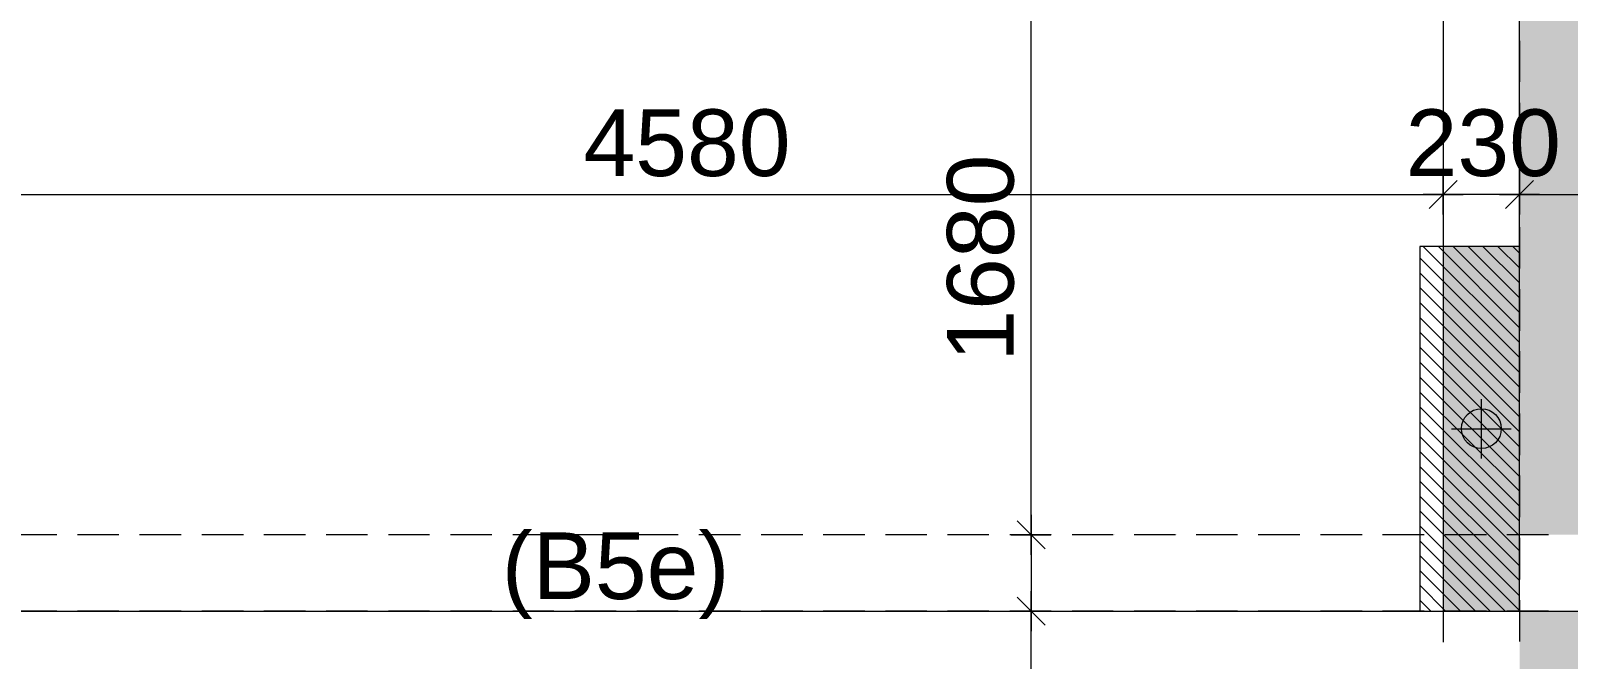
# Model space of a CAD drawing. Header units: millimetres. Extents: x -1303 to 98744, y -1303 to 90097.
# Drawn here: x 32673 to 37311, y 18137 to 20033 of the extents above; entities that cross this region are included whole.
import ezdxf

# ---------------------------------------------------------------- set-up
doc = ezdxf.new("R2010")
doc.units = ezdxf.units.MM
doc.layers.add('PDF_Geometry', color=7, linetype='Continuous')
doc.layers.add('PDF_Text', color=7, linetype='Continuous')
doc.layers.add('PDF_Solid Fills', color=192, linetype='Continuous', true_color=0xc2c0c0c0)
doc.styles.add('PDF ArialMT', font='arial.ttf')

msp = doc.modelspace()

# ---------------------------------------------------------------- hatches: boundary and pattern name
at = {"layer": 'PDF_Solid Fills', "true_color": 0x00007f}
h = msp.add_hatch(color=254, dxfattribs=at)
h.paths.add_polyline_path([(31469.30117, 29377.68079), (31469.30117, 25187.75188), (33129.31253, 25187.75188), (33129.31253, 29377.68079)], flags=0)
h.paths.add_polyline_path([(33359.25057, 25187.75188), (33359.25057, 29377.68079), (36934.25928, 29377.68079), (36934.25928, 25187.75188)], flags=0)
h.paths.add_polyline_path([(37164.2841, 25187.75188), (37164.2841, 29377.68079), (40934.27775, 29377.68079), (40934.27775, 25187.75188)], flags=0)
h.paths.add_polyline_path([(41164.30255, 25182.67534), (41164.30255, 29377.68079), (45464.24791, 29377.68079), (45464.24791, 25182.67534)], flags=0)
h.paths.add_polyline_path([(45694.27273, 29377.68079), (45694.27273, 25187.75188), (49039.2587, 25187.75188), (49039.2587, 29377.68079)], flags=0)
h.paths.add_polyline_path([(49269.28352, 25187.75188), (49269.28352, 29377.68079), (51159.31349, 29377.68079), (51159.31349, 25187.75188)], flags=0)
h.paths.add_polyline_path([(41164.30255, 21382.72041), (41164.30255, 24957.72913), (45464.24791, 24957.72913), (45464.24791, 21382.72041)], flags=0)
h.paths.add_polyline_path([(37164.2841, 24957.72913), (37164.2841, 21382.72041), (40934.27775, 21382.72041), (40934.27775, 24957.72913)], flags=0)
h.paths.add_polyline_path([(40934.27775, 19182.68898), (40934.27775, 21152.69766), (37164.2841, 21152.69766), (37164.2841, 18512.67482), (40864.28888, 18512.67482), (40864.28888, 19182.68898)], flags=0)
h.paths.add_polyline_path([(41164.30255, 21152.69766), (41164.30255, 18512.67482), (43234.25726, 18512.67482), (43234.25726, 21152.69766)], flags=0)
h.paths.add_polyline_path([(41164.30255, 18282.73679), (45464.24791, 18282.73679), (45464.24791, 15760.43508), (41164.30255, 15663.95813)], flags=0)
h.paths.add_polyline_path([(37164.2841, 18282.73679), (40934.27775, 18282.73679), (40934.27775, 15658.79481), (37164.2841, 15574.16518)], flags=0)
h.paths.add_polyline_path([(12814.30857, 29377.68079), (12814.30857, 25187.75188), (8234.23832, 25187.75188), (8234.23832, 29377.68079)], flags=0)
h.paths.add_polyline_path([(13044.24764, 25187.75188), (13044.24764, 29377.68079), (15954.23712, 29377.68079), (15954.23712, 25187.75188)], flags=0)
h.paths.add_polyline_path([(16184.2609, 29377.68079), (16184.2609, 25187.75188), (18909.25016, 25187.75188), (18909.25016, 29377.68079)], flags=0)
h.paths.add_polyline_path([(66559.28558, 25187.75188), (66559.28558, 29377.68079), (63649.29506, 29377.68079), (63649.29506, 25187.75188)], flags=0)
h.paths.add_polyline_path([(66789.30626, 25187.75188), (66789.30626, 29377.68079), (69584.28231, 29377.68079), (69584.28231, 25187.75188)], flags=0)
h.paths.add_polyline_path([(69814.31126, 29377.68079), (69814.31126, 25187.75188), (74394.29472, 25187.75188), (74394.29472, 29377.68079)], flags=0)

# ---------------------------------------------------------------- linework, layer by layer
at = {"layer": 'PDF_Geometry', "color": 9, "lineweight": 0, "true_color": 0xc0c0c0}
for points in [[(36553.85159, 29377.25722), (36933.83779, 29377.25722), (36933.83779, 18282.31322), (37033.6991, 18282.31322)], [(37164.0279, 18282.31322), (37164.0279, 20347.2761)], [(17183.82026, 14994.45224), (17183.82026, 18282.31322), (41183.93514, 18282.31322), (40953.74504, 18282.31322)]]:
    msp.add_lwpolyline(points, dxfattribs=at)
at = {"layer": 'PDF_Geometry', "color": 122, "lineweight": 0, "true_color": 0x00b88a}
for points in [[(35690.62941, 18552.28298), (35690.62941, 18531.97062), (35690.62941, 20172.09319), (35690.62941, 20152.62796)], [(32393.45835, 19539.06317), (32373.99312, 19539.06317), (36913.52751, 19539.06317), (36894.06021, 19539.06317)], [(37164.0279, 19539.06317), (36933.83779, 19539.06317)], [(37203.80547, 19539.06317), (37183.49519, 19539.06317), (40913.96746, 19539.06317), (40893.65718, 19539.06317)], [(35690.62941, 18512.50539), (35690.62941, 18282.31322)], [(35690.62941, 17142.35257), (35690.62941, 17122.04229), (35690.62941, 18262.00294), (35690.62941, 18242.53771)]]:
    msp.add_lwpolyline(points, dxfattribs=at)
at = {"layer": 'PDF_Geometry', "color": 157, "lineweight": 0, "true_color": 0x3f5f7f}
for points in [[(36933.83779, 20000.29464), (36933.83779, 19875.8895)], [(37164.0279, 20002.83394), (37164.0279, 19878.4288)], [(36933.83779, 19813.26441), (36933.83779, 19688.01215)], [(37164.0279, 19815.80164), (37164.0279, 19690.55145)], [(36933.83779, 19625.38498), (36933.83779, 19500.97984)], [(37164.0279, 19627.92428), (37164.0279, 19503.51915)], [(36933.83779, 19438.35475), (36933.83779, 19313.10249)], [(37164.0279, 19440.89405), (37164.0279, 19315.64179)], [(36933.83779, 19250.47739), (36933.83779, 19125.22513)], [(37164.0279, 19253.01462), (37164.0279, 19127.76443)], [(37164.0279, 19065.98439), (37164.0279, 18940.73213)], [(36933.83779, 19063.44509), (36933.83779, 18938.19283)], [(36933.83779, 18875.56773), (36933.83779, 18750.31547)], [(37164.0279, 18878.10704), (37164.0279, 18752.85478)], [(36933.83779, 18688.53543), (36933.83779, 18563.28317)], [(37164.0279, 18691.07473), (37164.0279, 18565.82247)], [(32751.44001, 18512.50539), (32626.18982, 18512.50539)], [(32938.47231, 18512.50539), (32814.06717, 18512.50539)], [(33126.34967, 18512.50539), (33001.0974, 18512.50539)], [(33314.22702, 18512.50539), (33188.97683, 18512.50539)], [(33501.25933, 18512.50539), (33376.00913, 18512.50539)], [(33689.13875, 18512.50539), (33563.88442, 18512.50539)], [(33876.16692, 18512.50539), (33751.76385, 18512.50539)], [(34064.04634, 18512.50539), (33938.79614, 18512.50539)], [(34251.07864, 18512.50539), (34126.67143, 18512.50539)], [(34438.95393, 18512.50539), (34313.70374, 18512.50539)], [(34625.98623, 18512.50539), (34501.58316, 18512.50539)], [(34813.86566, 18512.50539), (34688.61133, 18512.50539)], [(35001.74095, 18512.50539), (34876.49075, 18512.50539)], [(35188.77324, 18512.50539), (35063.52305, 18512.50539)], [(35376.65267, 18512.50539), (35251.39835, 18512.50539)], [(35563.68497, 18512.50539), (35438.43064, 18512.50539)], [(35751.56026, 18512.50539), (35626.31007, 18512.50539)], [(35938.59256, 18512.50539), (35814.18536, 18512.50539)], [(36126.47198, 18512.50539), (36001.21765, 18512.50539)], [(36313.50015, 18512.50539), (36189.09708, 18512.50539)], [(36501.37958, 18512.50539), (36376.12938, 18512.50539)], [(36689.259, 18512.50539), (36564.00467, 18512.50539)], [(36876.28717, 18512.50539), (36751.03697, 18512.50539)], [(37064.16659, 18512.50539), (36938.91639, 18512.50539)], [(37251.19889, 18512.50539), (37125.94457, 18512.50539)], [(36933.83779, 18500.65807), (36933.83779, 18375.40581)], [(37164.0279, 18503.19738), (37164.0279, 18377.94512)], [(32751.44001, 18282.31322), (32626.18982, 18282.31322)], [(32938.47231, 18282.31322), (32814.06717, 18282.31322)], [(33126.34967, 18282.31322), (33001.0974, 18282.31322)], [(33314.22702, 18282.31322), (33188.97683, 18282.31322)], [(33501.25933, 18282.31322), (33376.00913, 18282.31322)], [(33689.13875, 18282.31322), (33563.88442, 18282.31322)], [(33876.16692, 18282.31322), (33751.76385, 18282.31322)], [(34064.04634, 18282.31322), (33938.79614, 18282.31322)], [(34251.07864, 18282.31322), (34126.67143, 18282.31322)], [(34438.95393, 18282.31322), (34313.70374, 18282.31322)], [(34625.98623, 18282.31322), (34501.58316, 18282.31322)], [(34813.86566, 18282.31322), (34688.61133, 18282.31322)], [(35001.74095, 18282.31322), (34876.49075, 18282.31322)], [(35188.77324, 18282.31322), (35063.52305, 18282.31322)], [(35376.65267, 18282.31322), (35251.39835, 18282.31322)], [(35563.68497, 18282.31322), (35438.43064, 18282.31322)], [(35751.56026, 18282.31322), (35626.31007, 18282.31322)], [(35938.59256, 18282.31322), (35814.18536, 18282.31322)], [(36126.47198, 18282.31322), (36001.21765, 18282.31322)], [(36313.50015, 18282.31322), (36189.09708, 18282.31322)], [(36501.37958, 18282.31322), (36376.12938, 18282.31322)], [(36689.259, 18282.31322), (36564.00467, 18282.31322)], [(36876.28717, 18282.31322), (36751.03697, 18282.31322)], [(36933.83779, 18312.78072), (36933.83779, 18188.37558)], [(37064.16659, 18282.31322), (36938.91639, 18282.31322)], [(37251.19889, 18282.31322), (37125.94457, 18282.31322)], [(37164.0279, 18315.32002), (37164.0279, 18190.91281)]]:
    msp.add_lwpolyline(points, dxfattribs=at)
at = {"layer": 'PDF_Geometry', "color": 122, "lineweight": 0, "true_color": 0x00b88a}
for points in [[(36976.15261, 19581.37799), (36891.52298, 19496.74836)], [(36933.83779, 19478.97738), (36933.83779, 19599.15104)], [(37121.71309, 19496.74836), (37206.34271, 19581.37799)], [(37164.0279, 19599.15104), (37164.0279, 19478.97738)], [(36993.92565, 19539.06317), (36873.74993, 19539.06317)], [(37103.94416, 19539.06317), (37224.11575, 19539.06317)], [(35732.94422, 18470.19058), (35648.31459, 18554.82021)], [(35690.62941, 18452.4196), (35690.62941, 18572.59326)], [(35630.54155, 18512.50539), (35750.71314, 18512.50539)], [(35648.31459, 18324.62804), (35732.94422, 18239.99841)], [(35690.62941, 18342.40109), (35690.62941, 18222.22743)], [(35750.71314, 18282.31322), (35630.54155, 18282.31322)]]:
    msp.add_lwpolyline(points, close=True, dxfattribs=at)
at = {"layer": 'PDF_Geometry', "lineweight": 0}
for points in [[(36933.83779, 19539.06317), (36933.83779, 19539.06317)], [(36933.83779, 19539.06317), (36933.83779, 19539.06317)], [(37164.0279, 19539.06317), (37164.0279, 19539.06317)], [(37164.0279, 19539.06317), (37164.0279, 19539.06317)], [(36933.83779, 19460.35721), (36933.83779, 19460.35721)], [(36933.83779, 19460.35721), (36933.83779, 19460.35721)], [(37164.0279, 19460.35721), (37164.0279, 19460.35721)], [(37164.0279, 19460.35721), (37164.0279, 19460.35721)], [(36863.59273, 19347.80146), (37164.0279, 19047.36629)], [(36873.74993, 19382.49837), (37164.0279, 19092.21833)], [(36919.4491, 19382.49837), (37164.0279, 19137.07245)], [(36933.83779, 19382.49837), (36933.83779, 19382.49837)], [(36933.83779, 19382.49837), (36933.83779, 19382.49837)], [(36964.30528, 19382.49837), (37164.0279, 19182.77369)], [(37009.15733, 19382.49837), (37164.0279, 19227.62573)], [(37054.00938, 19382.49837), (37164.0279, 19272.47985)], [(37098.86557, 19382.49837), (37164.0279, 19317.33397)], [(37143.71761, 19382.49837), (37164.0279, 19362.18808)], [(37164.0279, 19382.49837), (37164.0279, 19382.49837)], [(37164.0279, 19382.49837), (37164.0279, 19382.49837)], [(36863.59273, 19302.94735), (37164.0279, 19002.51217)], [(36863.59273, 19258.09323), (37164.0279, 18957.65806)], [(36863.59273, 19213.23911), (37164.0279, 18912.80394)], [(36863.59273, 19168.385), (37164.0279, 18867.94982)], [(36863.59273, 19123.53295), (37164.0279, 18823.09778)], [(36863.59273, 19078.67884), (37164.0279, 18778.24366)], [(36863.59273, 19032.97759), (37164.0279, 18733.38955)], [(36863.59273, 18988.12555), (37164.0279, 18688.53543)], [(36863.59273, 18943.27143), (37164.0279, 18643.68131)], [(36863.59273, 18898.41732), (37164.0279, 18598.82927)], [(36863.59273, 18853.5632), (37164.0279, 18553.97515)], [(36863.59273, 18808.70908), (37164.0279, 18509.12104)], [(36863.59273, 18763.85704), (37164.0279, 18464.26692)], [(36863.59273, 18719.00292), (37164.0279, 18419.4128)], [(36863.59273, 18674.14881), (37164.0279, 18374.56076)], [(36863.59273, 18629.29469), (37164.0279, 18328.85952)], [(36863.59273, 18584.44057), (37164.0279, 18284.0054)], [(35690.62941, 18512.50539), (35690.62941, 18512.50539)], [(35690.62941, 18512.50539), (35690.62941, 18512.50539)], [(35753.25451, 18512.50539), (35753.25451, 18512.50539)], [(35753.25451, 18512.50539), (35753.25451, 18512.50539)], [(35815.8796, 18512.50539), (35815.8796, 18512.50539)], [(35815.8796, 18512.50539), (35815.8796, 18512.50539)], [(35878.5047, 18512.50539), (35878.5047, 18512.50539)], [(35878.5047, 18512.50539), (35878.5047, 18512.50539)], [(35941.1298, 18512.50539), (35941.1298, 18512.50539)], [(35941.1298, 18512.50539), (35941.1298, 18512.50539)], [(36003.75902, 18512.50539), (36003.75902, 18512.50539)], [(36003.75902, 18512.50539), (36003.75902, 18512.50539)], [(36066.38413, 18512.50539), (36066.38413, 18512.50539)], [(36066.38413, 18512.50539), (36066.38413, 18512.50539)], [(36128.16209, 18512.50539), (36128.16209, 18512.50539)], [(36128.16209, 18512.50539), (36128.16209, 18512.50539)], [(36190.7872, 18512.50539), (36190.7872, 18512.50539)], [(36190.7872, 18512.50539), (36190.7872, 18512.50539)], [(36254.25942, 18512.50539), (36254.25942, 18512.50539)], [(36254.25942, 18512.50539), (36254.25942, 18512.50539)], [(36863.59273, 18539.58853), (37120.87009, 18282.31322)], [(36863.59273, 18494.73442), (37076.01391, 18282.31322)], [(36863.59273, 18449.8803), (37031.16187, 18282.31322)], [(36863.59273, 18405.02618), (36986.30568, 18282.31322)], [(36863.59273, 18360.17207), (36941.45363, 18282.31322)], [(35690.62941, 18282.31322), (35690.62941, 18282.31322)], [(35690.62941, 18282.31322), (35690.62941, 18282.31322)], [(35753.25451, 18282.31322), (35753.25451, 18282.31322)], [(35753.25451, 18282.31322), (35753.25451, 18282.31322)], [(35815.8796, 18282.31322), (35815.8796, 18282.31322)], [(35815.8796, 18282.31322), (35815.8796, 18282.31322)], [(35878.5047, 18282.31322), (35878.5047, 18282.31322)], [(35878.5047, 18282.31322), (35878.5047, 18282.31322)], [(35941.1298, 18282.31322), (35941.1298, 18282.31322)], [(35941.1298, 18282.31322), (35941.1298, 18282.31322)], [(36003.75902, 18282.31322), (36003.75902, 18282.31322)], [(36003.75902, 18282.31322), (36003.75902, 18282.31322)], [(36066.38413, 18282.31322), (36066.38413, 18282.31322)], [(36066.38413, 18282.31322), (36066.38413, 18282.31322)], [(36128.16209, 18282.31322), (36128.16209, 18282.31322)], [(36128.16209, 18282.31322), (36128.16209, 18282.31322)], [(36190.7872, 18282.31322), (36190.7872, 18282.31322)], [(36190.7872, 18282.31322), (36190.7872, 18282.31322)], [(36254.25942, 18282.31322), (36254.25942, 18282.31322)], [(36254.25942, 18282.31322), (36254.25942, 18282.31322)], [(36863.59273, 18315.32002), (36896.60158, 18282.31322)]]:
    msp.add_lwpolyline(points, dxfattribs=at)
at = {"layer": 'PDF_Geometry', "color": 5, "lineweight": 0}
for points in [[(36863.59273, 18282.31322), (37164.0279, 18282.31322), (37164.0279, 19382.49837), (36863.59273, 19382.49837)], [(36933.83779, 18282.31322), (37164.03039, 18282.31322), (37164.03039, 19382.49837), (36933.83779, 19382.49837)]]:
    msp.add_lwpolyline(points, close=True, dxfattribs=at)
at = {"layer": 'PDF_Geometry', "color": 20, "lineweight": 0, "true_color": 0xff4405}
for points in [[(37048.93491, 18922.11403), (37048.93491, 18742.69963)], [(36959.22668, 18832.40579), (37138.63901, 18832.40579)]]:
    msp.add_lwpolyline(points, dxfattribs=at)
msp.add_circle((37049.28952, 18832.73354), 60.02098, dxfattribs=at)
at = {"layer": 'PDF_Geometry', "color": 7, "lineweight": 0, "true_color": 0xffffff}
msp.add_circle((37049.27946, 18832.73687), 60.01092, dxfattribs=at)
at = {"layer": 'PDF_Solid Fills', "lineweight": 0}
msp.add_solid([(37164.2841, 19382.7525), (36934.25928, 19382.7525), (37164.2841, 18282.73679), (36934.25928, 18282.73679)], dxfattribs=at)

# ---------------------------------------------------------------- texts
at = {"layer": 'PDF_Text', "char_height": 201.084641, "attachment_point": 4, "style": 'PDF ArialMT'}
for s, insert in [('4580', (34340.22906, 19693.74102)), ('230', (36820.63042, 19693.74102))]:
    msp.add_mtext(s, dxfattribs=dict(at, insert=insert))
at = {"layer": 'PDF_Text', "insert": (35538.95864, 19034.64045), "char_height": 201.084641, "attachment_point": 4, "rotation": 90, "style": 'PDF ArialMT'}
msp.add_mtext('1680', dxfattribs=at)
at = {"layer": 'PDF_Text', "color": 6, "insert": (34093.78724, 18389.05652), "char_height": 201.084641, "attachment_point": 4, "style": 'PDF ArialMT'}
msp.add_mtext('(B5e)', dxfattribs=at)

doc.saveas('drawing.dxf')
